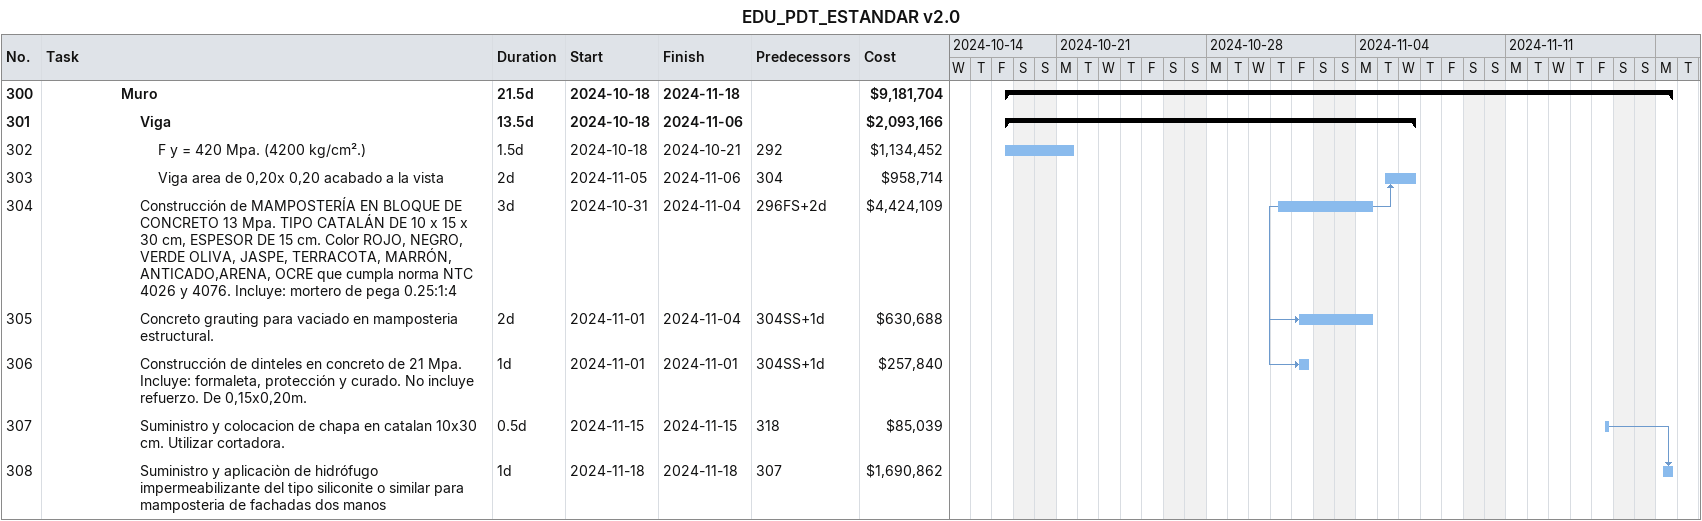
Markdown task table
EDU_PDT_ESTANDAR v2.0

| ID | Level | Task | Duration | Start | Finish | Predecessors | Cost ($) |
|---|---|---|---|---|---|---|---|
| 300 | 5 | **Muro** | 21.5d | 2024-10-18 | 2024-11-18 |  | 9181704 |
| 301 | 6 | **Viga** | 13.5d | 2024-10-18 | 2024-11-06 |  | 2093166 |
| 302 | 7 | F y = 420 Mpa. (4200 kg/cm².) | 1.5d | 2024-10-18 | 2024-10-21 | 292 | 1134452 |
| 303 | 7 | Viga area de 0,20x 0,20 acabado a la vista | 2d | 2024-11-05 | 2024-11-06 | 304 | 958714 |
| 304 | 6 | Construcción de MAMPOSTERÍA EN BLOQUE DE CONCRETO 13 Mpa. TIPO CATALÁN DE 10 x 15 x 30 cm, ESPESOR DE 15 cm. Color ROJO, NEGRO, VERDE OLIVA, JASPE, TERRACOTA, MARRÓN, ANTICADO,ARENA, OCRE que cumpla norma NTC 4026 y 4076. Incluye: mortero de pega 0.25:1:4 | 3d | 2024-10-31 | 2024-11-04 | 296FS+2d | 4424109 |
| 305 | 6 | Concreto grauting para vaciado en mamposteria estructural. | 2d | 2024-11-01 | 2024-11-04 | 304SS+1d | 630688 |
| 306 | 6 | Construcción de dinteles en concreto de 21 Mpa. Incluye: formaleta, protección y curado. No incluye refuerzo. De 0,15x0,20m. | 1d | 2024-11-01 | 2024-11-01 | 304SS+1d | 257840 |
| 307 | 6 | Suministro y colocacion de chapa en catalan 10x30 cm. Utilizar cortadora. | 0.5d | 2024-11-15 | 2024-11-15 | 318 | 85039 |
| 308 | 6 | Suministro y aplicaciòn de hidrófugo impermeabilizante del tipo siliconite o similar para mamposteria de fachadas dos manos | 1d | 2024-11-18 | 2024-11-18 | 307 | 1690862 |
